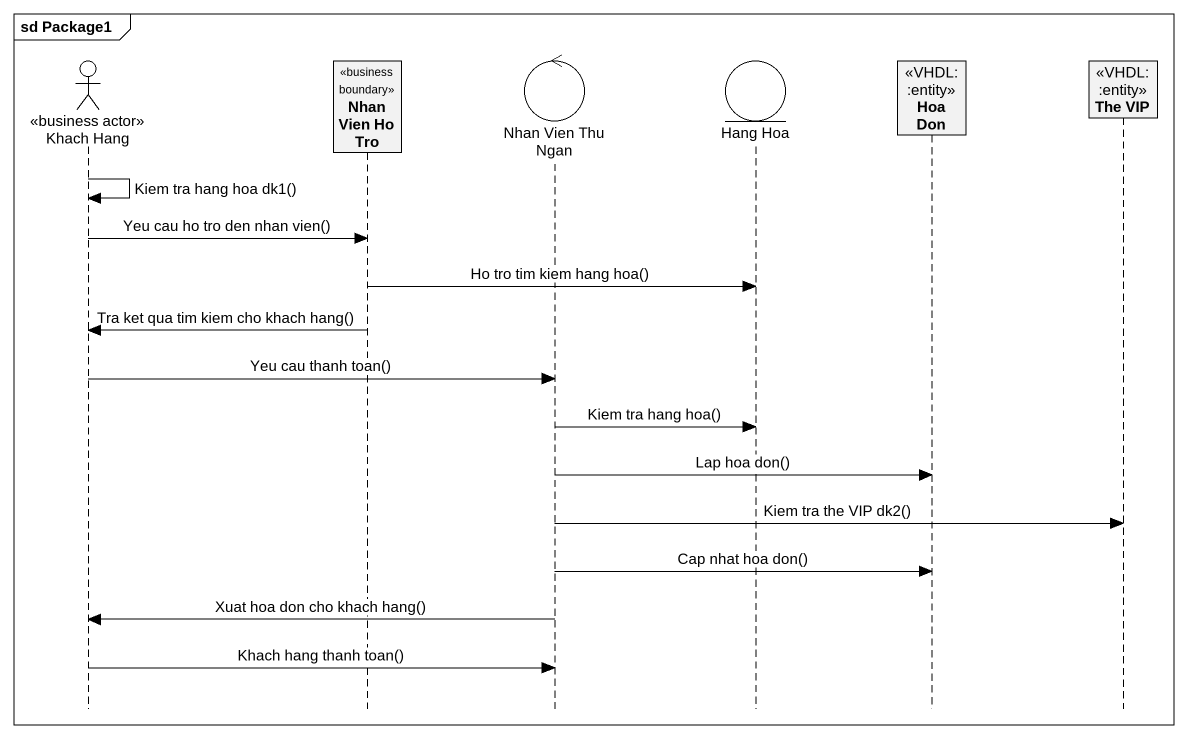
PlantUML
@startuml
mainframe sd Package1
hide footbox
actor "Khach Hang" as Khach_Hang <<business actor>>
participant "Nhan Vien Ho Tro" as Nhan_Vien_Ho_Tro <<business boundary>>
control "Nhan Vien Thu Ngan" as Nhan_Vien_Thu_Ngan
entity "Hang Hoa" as Hang_Hoa
participant "Hoa Don" as Hoa_Don <<VHDL::entity>>
participant "The VIP" as The_VIP <<VHDL::entity>>

Khach_Hang -> Khach_Hang : Kiem tra hang hoa dk1()
Khach_Hang -> Nhan_Vien_Ho_Tro : Yeu cau ho tro den nhan vien()
Nhan_Vien_Ho_Tro -> Hang_Hoa : Ho tro tim kiem hang hoa()
Nhan_Vien_Ho_Tro -> Khach_Hang : Tra ket qua tim kiem cho khach hang()
Khach_Hang -> Nhan_Vien_Thu_Ngan : Yeu cau thanh toan()
Nhan_Vien_Thu_Ngan -> Hang_Hoa : Kiem tra hang hoa()
Nhan_Vien_Thu_Ngan -> Hoa_Don : Lap hoa don()
Nhan_Vien_Thu_Ngan -> The_VIP : Kiem tra the VIP dk2()
Nhan_Vien_Thu_Ngan -> Hoa_Don : Cap nhat hoa don()
Nhan_Vien_Thu_Ngan -> Khach_Hang : Xuat hoa don cho khach hang()
Khach_Hang -> Nhan_Vien_Thu_Ngan : Khach hang thanh toan()
@enduml
